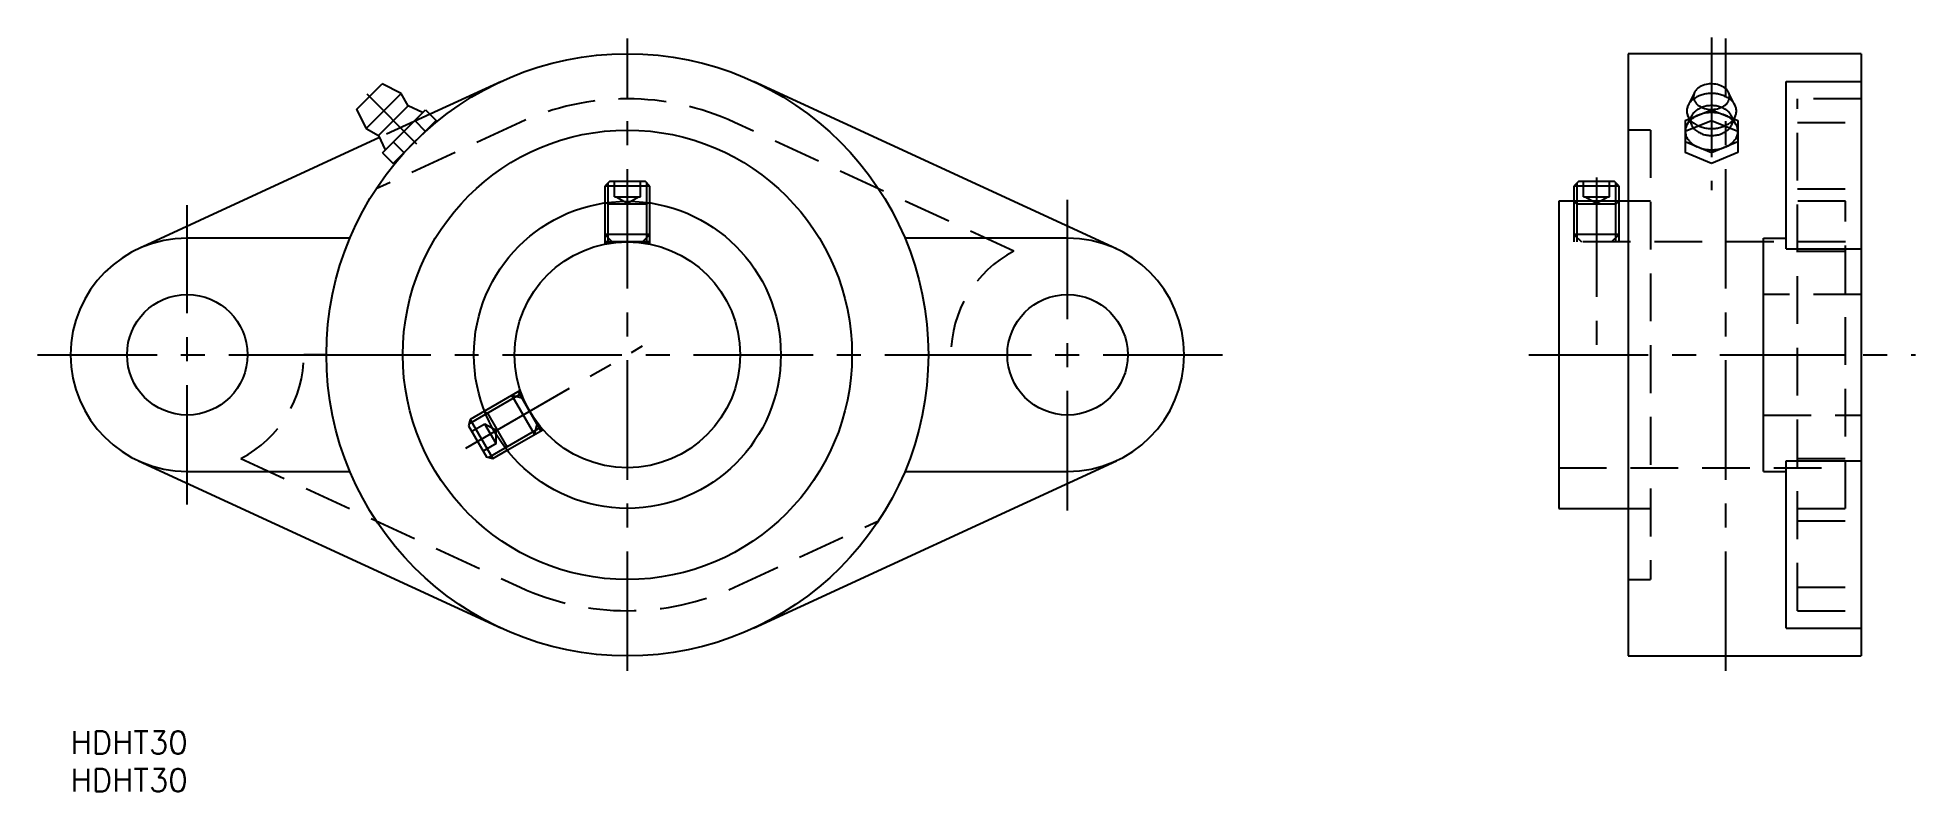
# Model space of a CAD drawing. Extents: x -4 to 245, y -8 to 92.
import ezdxf

# ---------------------------------------------------------------- set-up
doc = ezdxf.new("R2010")
doc.units = 0
doc.header["$LTSCALE"] = 0.5
doc.linetypes.add('CENTER', pattern=[50.8, 31.75, -6.35, 6.35, -6.35])
doc.linetypes.add('DASHED', pattern=[19.05, 12.7, -6.35])
for name, color, linetype in [('MSM_CENTER', 1, 'CENTER'), ('MSM_CONTINUOUS', 7, 'CONTINUOUS'), ('MSM_DASHED', 4, 'DASHED'), ('MSM_NARROW', 5, 'CONTINUOUS'), ('MSM_PART_NUMBER', 7, 'CONTINUOUS')]:
    doc.layers.add(name, color=color, linetype=linetype)
doc.styles.get("Standard").update_dxf_attribs({"font": 'txt.shx', "height": 3, "bigfont": 'bigfont.shx'})

msp = doc.modelspace()

# ---------------------------------------------------------------- linework, layer by layer
at = {"layer": 'MSM_CENTER'}
for p, q in [((74, 8), (74, 92)), ((218.1, 92.14), (218.1, 71.89)), ((220, 8), (220, 92)), ((46.02, 77.98), (39.4, 84.6)), ((202.8, 73.56), (202.8, 48.88)), ((15.5, 30.11), (15.5, 69.89)), ((132.5, 29.32), (132.5, 70.68)), ((-4.39, 50), (35.39, 50)), ((32, 50), (116, 50)), ((52.55, 37.61), (76.02, 51.17)), ((111.82, 50), (153.18, 50)), ((193.81, 50), (245.19, 50))]:
    msp.add_line(p, q, dxfattribs=at)
at = {"layer": 'MSM_CONTINUOUS'}
for p, q in [((238, 90), (207, 90)), ((207, 90), (207, 10)), ((238, 90), (238, 10)), ((38.01, 82.6), (41.4, 85.99)), ((43.95, 84.72), (41.4, 85.99)), ((57.25, 86.32), (47.77, 81.95)), ((138.99, 64.08), (90.75, 86.32)), ((228, 64.08), (228, 86.32)), ((228, 86.32), (238, 86.32)), ((38.01, 82.6), (39.28, 80.05)), ((39.28, 80.05), (43.95, 84.72)), ((40.91, 79.13), (44.87, 83.09)), ((41.44, 76.84), (47.16, 82.56)), ((44.87, 83.09), (43.95, 84.72)), ((46.78, 82.17), (44.87, 83.09)), ((47.16, 82.56), (48.57, 81.14)), ((39.28, 80.05), (40.91, 79.13)), ((42.86, 75.43), (48.57, 81.14)), ((45.73, 81.13), (47.14, 79.71)), ((41.04, 78.85), (9.01, 64.08)), ((40.91, 79.13), (41.83, 77.22)), ((42.87, 78.27), (44.29, 76.86)), ((41.44, 76.84), (42.86, 75.43)), ((71.61, 73), (71, 72.39)), ((71, 72.39), (71, 70.18)), ((77, 72.39), (71, 72.39)), ((76.39, 73), (71.61, 73)), ((77, 72.39), (76.39, 73)), ((77, 70.18), (77, 72.39)), ((200.41, 73), (199.8, 72.39)), ((199.8, 72.39), (199.8, 70.4)), ((205.8, 72.39), (199.8, 72.39)), ((205.19, 73), (200.41, 73)), ((205.8, 72.39), (205.19, 73)), ((205.8, 70.4), (205.8, 72.39)), ((197.8, 70.4), (197.8, 29.6)), ((207, 70.4), (197.8, 70.4)), ((37.13, 65.5), (15.5, 65.5)), ((132.5, 65.5), (110.87, 65.5)), ((225, 34.5), (225, 65.5)), ((225, 65.5), (228, 65.5)), ((228, 64.08), (238, 64.08)), ((55.03, 42.51), (53.11, 41.4)), ((53.11, 41.4), (52.89, 40.57)), ((52.89, 40.57), (55.27, 36.43)), ((53.11, 41.4), (56.11, 36.21)), ((9.01, 35.92), (57.25, 13.68)), ((55.27, 36.43), (56.11, 36.21)), ((56.11, 36.21), (58.03, 37.31)), ((90.75, 13.68), (138.99, 35.92)), ((228, 13.68), (228, 35.92)), ((228, 35.92), (238, 35.92)), ((15.5, 34.5), (37.13, 34.5)), ((110.87, 34.5), (132.5, 34.5)), ((225, 34.5), (228, 34.5)), ((197.8, 29.6), (207, 29.6)), ((228, 13.68), (238, 13.68)), ((207, 10), (238, 10))]:
    msp.add_line(p, q, dxfattribs=at)
for centre, radius in [((74, 50), 40), ((74, 50), 29.85), ((74, 50), 20.4), ((74, 50), 15), ((15.5, 50), 8), ((132.5, 50), 8)]:
    msp.add_circle(centre, radius, dxfattribs=at)
for centre, start, end in [((15.5, 50), 90, 270), ((132.5, 50), 270, 90)]:
    msp.add_arc(centre, 15.5, start, end, dxfattribs=at)
at = {"layer": 'MSM_DASHED'}
for p, q in [((215.84, 84.86), (214.99, 83.16)), ((221.21, 83.16), (220.36, 84.86)), ((214.6, 81.13), (218.1, 82.56)), ((218.1, 82.56), (221.6, 81.13)), ((229.5, 16), (229.5, 84)), ((238, 84), (229.5, 84)), ((59.76, 80.87), (40.63, 72.05)), ((47.77, 81.95), (41.04, 78.85)), ((125.36, 63.76), (88.24, 80.87)), ((214.6, 79.71), (218.1, 81.14)), ((214.6, 81.13), (214.6, 76.86)), ((215.48, 81.81), (214.82, 80.56)), ((214.93, 81.74), (215.41, 80.56)), ((218.1, 81.14), (221.6, 79.71)), ((221.38, 80.56), (220.72, 81.81)), ((220.79, 80.56), (221.27, 81.74)), ((221.6, 81.13), (221.6, 76.86)), ((229.5, 80.87), (238, 80.87)), ((210, 79.85), (207, 79.85)), ((210, 79.85), (210, 20.15)), ((218.1, 76.84), (214.6, 78.27)), ((221.6, 78.27), (218.1, 76.84)), ((218.1, 75.43), (214.6, 76.86)), ((221.6, 76.86), (218.1, 75.43)), ((72.27, 71), (72.27, 73)), ((75.73, 71), (75.73, 73)), ((201.07, 71), (201.07, 73)), ((204.53, 71), (204.53, 73)), ((71, 70.18), (71, 64.7)), ((71.2, 70.2), (71.41, 69.99)), ((71.41, 70.23), (71.41, 64.78)), ((76.59, 69.99), (71.41, 69.99)), ((72.27, 71), (75.73, 71)), ((72.5, 71), (74, 70.13)), ((74, 70.13), (75.5, 71)), ((76.59, 64.77), (76.59, 70.23)), ((76.59, 69.99), (76.8, 70.2)), ((77, 64.7), (77, 70.18)), ((199.8, 70.4), (200.21, 69.99)), ((199.8, 70.4), (199.8, 65)), ((200.21, 70.4), (200.21, 65)), ((205.39, 69.99), (200.21, 69.99)), ((201.07, 71), (204.53, 71)), ((201.3, 71), (202.8, 70.13)), ((202.8, 70.13), (204.3, 71)), ((205.39, 69.99), (205.8, 70.4)), ((205.39, 65), (205.39, 70.4)), ((205.8, 65), (205.8, 70.4)), ((210, 70.4), (207, 70.4)), ((229.5, 72.05), (238, 72.05)), ((235.9, 70.4), (229.5, 70.4)), ((235.9, 29.6), (235.9, 70.4)), ((71, 66), (72, 65)), ((77, 66), (71, 66)), ((77, 65), (71, 65)), ((71.21, 64.74), (71, 65)), ((71, 65), (77, 65)), ((76, 65), (72, 65)), ((76, 65), (77, 66)), ((76.79, 64.74), (77, 65)), ((235.9, 65), (197.8, 65)), ((199.8, 66), (200.8, 65)), ((205.8, 66), (199.8, 66)), ((204.8, 65), (205.8, 66)), ((229.5, 63.76), (238, 63.76)), ((238, 58), (225, 58)), ((34, 50), (31, 50)), ((114, 50), (117, 50)), ((229.5, 50), (238, 50)), ((59.77, 45.25), (55.03, 42.51)), ((59.84, 45.04), (59.51, 45.1)), ((59.51, 45.1), (62.51, 39.9)), ((62.51, 39.9), (59.51, 45.1)), ((59.91, 44.86), (55.18, 42.13)), ((60.01, 44.23), (58.64, 44.6)), ((58.64, 44.6), (61.64, 39.4)), ((60.01, 44.23), (62.01, 40.77)), ((55.06, 40.8), (53.33, 39.8)), ((56.56, 38.2), (55.06, 40.8)), ((56.56, 39.93), (55.06, 40.8)), ((55.39, 42.25), (55.1, 42.33)), ((55.39, 42.25), (57.98, 37.76)), ((57.77, 37.64), (62.5, 40.37)), ((58.03, 37.31), (62.77, 40.05)), ((61.64, 39.4), (62.01, 40.77)), ((62.63, 40.22), (62.51, 39.9)), ((225, 42), (238, 42)), ((56.56, 38.2), (54.83, 37.2)), ((56.56, 38.2), (56.56, 39.93)), ((57.91, 37.47), (57.98, 37.76)), ((22.64, 36.24), (59.76, 19.13)), ((197.8, 35), (235.9, 35)), ((229.5, 36.24), (238, 36.24)), ((88.24, 19.13), (107.37, 27.95)), ((207, 29.6), (210, 29.6)), ((229.5, 29.6), (235.9, 29.6)), ((229.5, 27.95), (238, 27.95)), ((207, 20.15), (210, 20.15)), ((229.5, 19.13), (238, 19.13)), ((229.5, 16), (238, 16))]:
    msp.add_line(p, q, dxfattribs=at)
for centre, radius, start, end in [((217.21, 84.23), 1.51, 116.9364, 177.4617), ((218.09, 82.85), 3.14, 54.6409, 119.834), ((219.08, 84.26), 1.42, 1.5522, 54.4243), ((74, 50), 34, 65.2409, 114.7591), ((216.82, 82.31), 2.02, 122.3563, 177.7725), ((216.82, 82.46), 2.02, 182.2275, 237.6437), ((217.21, 84.36), 1.51, 182.5383, 243.0636), ((218.03, 80.64), 4.08, 88.9988, 124.1218), ((218.04, 79.72), 3.38, 88.923, 130.592), ((218.1, 85.78), 3.19, 240.4041, 304.7301), ((218.17, 80.64), 4.08, 55.8782, 91.0012), ((218.16, 79.72), 3.38, 49.408, 91.077), ((218.99, 84.36), 1.51, 307.7217, 357.4617), ((219.38, 82.31), 2.02, 2.2275, 57.6437), ((219.38, 82.46), 2.02, 302.3563, 357.7725), ((216.42, 79.69), 1.82, 151.4406, 214.701), ((217.35, 79.09), 2.92, 109.9589, 149.7956), ((216.95, 81.06), 1.65, 132.2599, 178.1984), ((216.95, 81.16), 1.65, 181.8016, 227.7401), ((218.03, 84.13), 4.08, 235.8782, 271.0012), ((218.04, 82.51), 3.38, 229.408, 271.077), ((218.1, 77.39), 4.78, 68.5428, 111.4572), ((218.17, 84.13), 4.08, 268.9988, 304.1218), ((218.16, 82.51), 3.38, 268.923, 310.592), ((218.85, 79.09), 2.92, 30.2044, 70.0411), ((219.25, 81.06), 1.65, 1.8016, 47.7401), ((219.25, 81.16), 1.65, 312.2599, 358.1984), ((219.78, 79.69), 1.82, 325.299, 28.5594), ((217.38, 80.37), 2.99, 214.7712, 246.694), ((218.1, 82.01), 4.78, 248.5428, 291.4572), ((218.82, 80.37), 2.99, 293.306, 325.2288), ((132.5, 50), 15.5, 117.4412, 180), ((15.5, 50), 15.5, 297.4412, 0), ((74, 50), 34, 245.2409, 294.7591)]:
    msp.add_arc(centre, radius, start, end, dxfattribs=at)
at = {"layer": 'MSM_NARROW'}
for p, q in [((71.41, 72.79), (71.41, 70.23)), ((76.59, 70.23), (76.59, 72.79)), ((200.21, 72.79), (200.21, 70.4)), ((205.39, 70.4), (205.39, 72.79)), ((55.18, 42.13), (52.96, 40.85)), ((55.56, 36.36), (57.77, 37.64))]:
    msp.add_line(p, q, dxfattribs=at)

# ---------------------------------------------------------------- texts
at = {"layer": 'MSM_PART_NUMBER'}
for p in [(0, -3), (0, -8)]:
    msp.add_text('HDHT30', height=3, dxfattribs=at).set_placement(p)

doc.saveas('drawing.dxf')
